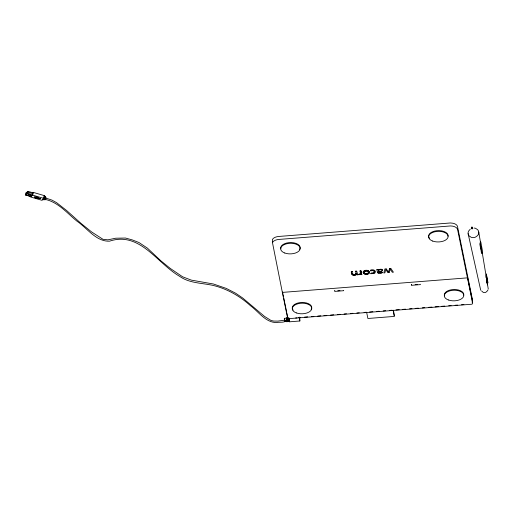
<?xml version="1.0" encoding="UTF-8"?>
<svg xmlns="http://www.w3.org/2000/svg" width="514" height="514" viewBox="0 0 514 514"><rect width="100%" height="100%" fill="white"/><g stroke="black" fill="none" stroke-linecap="round" stroke-linejoin="round"><path stroke-width="0.77" d="M487.034 280.342L486.951 282.096M486.771 280.393L486.771 279.783M487.105 279.153L487.227 278.594L487.099 279.243M287.699 317.864L287.904 321.192M487.818 282.295L487.632 283.22L487.67 282.27M44.031 196.952L43.979 197.639M44.352 197.048C44.397 197.665 43.941 199.933 43.144 199.233M45.45 197.17L45.939 197.28L45.752 198.892A1.568 0.572 -74.2 0 1 45.245 199.715A1.394 0.508 -74.2 0 1 44.802 199.689L44.731 199.143M486.469 278.858L486.546 277.965L486.649 278.607M487.163 278.948L487.111 278.524M487.176 278.794L487.099 278.434M284.621 319.618L285.09 321.378L284.281 318.372L286.703 318.082L286.953 321.867L287.005 320.852M487.021 280.599C487.253 278.511 487.638 281.691 487.368 279.622M488.274 289.08L482.171 252.207M486.45 279.025L486.456 277.817M486.36 278.929L486.572 277.965M486.893 281.935L486.983 281.415M487.837 281.961L487.606 281.473M486.649 277.091L486.964 277.2L486.797 276.821M487.735 281.723L487.638 281.171M487.368 284.203C487.214 285.328 487.702 281.897 487.67 281.576M487.349 279.899L486.951 281.852M286.973 320.948L286.902 321.263L286.741 318.121M486.655 277.014L486.764 280.509M487.439 284.133L487.818 282.443M486.848 277.187L486.919 277.669M287.448 321.539L287.075 320.145M287.975 321.494L287.673 318.005M289.665 321.404L289.6 321.803L299.835 320.993L299.739 317.125M486.456 279.063L486.45 279.282C486.861 279.481 487.105 277.052 486.707 279.777M487.285 282.237L487.182 282.661L487.458 280.258M486.411 278.382L486.52 277.823M486.848 276.699L486.713 277.085M487.259 281.383L487.356 280.734M486.983 280.67L486.944 281.158M486.764 278.781L486.642 279.629M364.837 271.09C362.415 277.99 374.102 270.582 365.165 270.942M374.468 271.906L373.884 273.088L371.166 273.332L370.947 273.833L371.159 273.107L373.543 273.005L374.43 272.208M487.079 281.987L487.388 280.4M364.24 272.279C364.548 270.126 368.352 271.103 368.384 272.067M356.08 274.026L356.106 273.544C355.437 276.359 351.088 274.482 352.347 271.45C349.321 272.195 353.137 277.226 355.675 275.054M486.662 276.423L486.18 277.753L486.379 274.142L486.514 274.829M486.244 277.759L486.617 275.131M486.16 276.423L486.379 274.142M486.225 276.429L486.398 275.202M486.7 278.048L486.835 277.29M26.041 192.975L27.923 191.33L32.883 192.782L32.568 194.922L30.66 196.509L25.7 195.057L26.015 192.917M27.608 193.47L27.923 191.33M27.711 195.249L28.071 194.883L28.861 195.114L27.711 195.249L28.533 195.493L28.861 195.114M28.533 195.493L27.724 195.172M28.925 194.241L29.754 194.485L28.578 194.53L28.938 194.163M29.42 194.69L29.767 194.401M32.658 195.127L33.069 192.332L44.615 195.712L44.204 198.507L42.02 200.325L30.474 196.946L32.658 195.127L44.204 198.507M486.308 274.861L486.443 274.148M486.976 280.882L487.221 279.989L486.944 280.503M481.971 252.136L481.875 252.657M45.817 199.541C58.448 202.503 67.148 213.143 76.779 221.033C87.02 227.882 96.041 241.792 109.553 241.169C139.763 231.049 157.136 263.329 179.553 276.275C189.428 283.42 202.188 282.899 213.593 285.533C227.278 288.939 239.871 296.109 250.273 305.567C258.394 311.445 265.526 322.586 276.403 322.548C278.768 321.873 284.313 322.843 285.334 321.089M369.489 272.414L368.911 273.448M363.173 272.266C363.578 269.657 368.609 269.509 369.457 271.983C369.817 275.241 363.032 275.324 363.167 272.047M486.809 276.211L486.662 275.755M486.52 279.655L486.585 279.314M487.49 280.625L487.555 280.978M487.285 282.661L487.15 283.272L487.15 282.616M487.645 281.331L487.15 283.272L487.06 282.739M487.638 282.443L487.356 284.075L487.362 283.028M487.291 284.069L487.362 283.741M487.433 284.865L487.67 283.445M289.581 320.954L289.273 318.359M487.105 281.576L487.375 281.074M39.726 198.59L40.574 198.7L36.16 198.34L35.832 198.057L38.646 198.269L34.303 196.933L38.062 197.974L35.807 196.952L36.115 196.695L39.835 198.5M487.041 280.014L487.413 279.552M486.97 281.878L487.285 281.543M43.819 199.631L44.705 198.269L44.615 196.682M43.182 199.201A1.394 0.508 -74.2 0 0 43.619 199.226A1.568 0.572 -74.2 0 0 44.127 198.398L45.02 198.667A1.568 0.572 -74.2 0 1 44.512 199.496A1.394 0.508 -74.2 0 1 44.075 199.471C44.146 200.389 45.99 197.761 45.02 196.804M487.227 278.594L486.842 279.231M486.597 276.416L486.289 277.232L486.629 275.934M44.699 198.571L43.709 199.554A1.394 0.508 -74.2 0 1 43.285 199.593L43.182 199.053M480.821 248.718L481.168 247.645M389.612 268.526L388.475 271.951L386.155 268.796M367.838 273.583L368.422 272.401L368.39 272.928M486.899 278.292L487.214 278.421L486.867 278.389M382.538 270.383L380.244 271.45M43.774 198.584L43.24 199.471A1.394 0.508 -74.2 0 1 42.797 199.445L42.726 199.22M352.835 273.846C353.298 275.208 356.324 274.836 356.074 273.249M43.626 198.745L43.144 199.368L42.816 199.13M369.457 272.208C368.622 269.529 364.124 270.557 363.25 271.655M486.809 280.49L487.009 280.509M471.614 227.908L471.524 228.049A0.726 0.623 -12.1 0 0 471.595 228.646L471.871 228.826A0.662 0.565 -12.1 0 0 472.539 228.73L472.758 228.473A0.726 0.623 -12.1 0 0 472.687 227.875L472.417 227.689A0.662 0.565 -12.1 0 0 472.07 227.663M44.66 196.592L44.846 196.38A1.394 0.508 -74.2 0 1 45.283 196.406L45.367 197.331A1.915 0.7 -74.2 0 1 45.046 198.61M374.976 272.973C377.225 270.261 371.731 268.777 370.343 270.39M471.807 227.92C471.158 229.662 473.959 227.702 471.749 227.792C470.471 226.668 473.58 226.873 472.025 227.805M470.278 229.141L468.55 231.165A5.77 4.928 -12.1 0 0 468.453 234.834L469.121 235.894L471.267 237.333A5.191 4.433 -12.1 0 0 475.354 237.198L477.583 235.618L478.309 234.506A5.77 4.928 -12.1 0 0 478.405 230.837L477.737 229.777L475.591 228.338A5.191 4.433 -12.1 0 0 474.249 228.062M356.144 274.817L356.51 274.527L357.371 274.932M360.616 274.033L359.337 274.675L357.365 274.707M360.32 274.521L361.779 274.675L361.021 270.769L359.993 271.077L361.027 270.994L361.779 274.675M25.931 193.714L27.769 192.178L32.973 193.707M25.7 195.057L27.583 193.412L32.793 194.941M359.916 274.007L359.235 274.219M368.499 273.705L367.394 274.052M374.565 273.23L373.44 273.577M377.385 272.041C377.404 274.99 384.98 271.919 380.63 273.011M382.268 272.587L381.863 272.182C380.913 273.384 376.518 272.041 379.48 271.546M382.275 272.805L381.87 272.407L379.075 272.793L378.33 271.655M355.078 275.009L356.453 274.303L356.877 274.553M370.337 270.165L370.446 270.884L373.042 270.57L374.346 271.476M371.288 270.441L373.402 270.435M380.052 269.901L378.6 270.3L378.272 271.257M378.336 271.88L381.896 271.251L382.538 270.113M356.69 271.334L355.656 271.193L356.684 271.109L357.667 274.36L359.922 274.232L360.385 272.786M351.319 271.758L352.347 271.45M376.878 269.747L377.642 269.689C378.522 270.602 381.234 268.257 382.461 270.094M386.162 269.021L384.928 268.893L383.81 272.947L384.877 272.863L385.725 269.664L388.044 272.613L389.162 272.523L390.261 269.297L392.336 272.279L393.416 272.189L390.801 268.43M389.618 268.745L390.807 268.655M361.772 274.457L360.667 274.251M388.038 272.388L389.156 272.304M415.164 284.647L417.368 284.473M337.775 290.789L339.979 290.616M286.658 318.346L287.095 318.307M298.268 317.594L300.606 317.408M304.506 317.099L307.629 316.855M311.535 316.553L313.874 316.367M317.71 316.065L320.781 315.821M323.897 315.577L326.795 315.352M330.502 315.063L333.695 314.806M337.692 314.497L340.088 314.305M344.084 313.99L346.481 313.803M350.471 313.489L352.867 313.302M356.864 312.987L359.26 312.801M364.053 312.422L366.45 312.236M369.643 311.985L372.843 311.735M376.833 311.42L379.229 311.227M383.226 310.919L385.622 310.726M389.618 310.411L392.015 310.225M396.005 309.91L399.205 309.659M402.398 309.409L405.591 309.158M409.587 308.843L411.984 308.657M415.177 308.406L418.377 308.156M422.373 307.841L424.77 307.648M428.76 307.34L431.959 307.083M435.152 306.832L438.346 306.582M441.545 306.331L444.738 306.081M448.735 305.766L451.131 305.579M455.121 305.265L457.518 305.078M461.514 304.763L463.911 304.577M295.646 317.993L296.97 317.89M285.174 320.1L277.862 321.102L273.692 321.064L271.064 320.498L264.524 316.425L242.627 297.966L235.592 293.192L226.263 288.412L213.394 283.998L191.285 280.111L182.624 276.802L170.205 268.385L160.773 260.726L147.46 248.172L138.947 242.518L132.4 239.954L125.493 238.04L115.708 238.213L107.908 239.832L102.986 239.306L91.64 231.975L81.385 223.718L66.672 210.56L56.591 202.657L51.953 200.113L45.617 197.999M364.368 272.716L365.017 273.416L366.643 273.885M370.941 273.609L371.738 273.679M486.662 277.881L486.617 277.766M486.405 278.023L486.848 278.055M487.047 279.423L487.394 279.494M487.073 279.879L487.458 279.963M487.349 280.034L487.356 279.693L487.182 280.143M486.649 280.541L487.086 280.605M486.867 281.723L487.253 281.685M486.874 281.839L487.214 281.807M480.391 241.972L479.838 244.227L480.667 248.776M481.2 246.437L481.637 246.495L481.098 248.834L480.654 248.692M481.22 246.521L481.65 246.579M481.489 253.325L480.834 248.802M288.046 317.838L288.264 321.391L288.296 319.907M287.731 321.205L287.564 317.858M353.362 275.099L351.917 274.489M365.396 274.11L363.906 273.551L363.205 272.471M378.529 273.03L377.488 272.336M28.161 194.369L30.397 195.018M25.745 194.947L31.701 196.689M28.803 194.183L30.339 194.639M28.675 194.286L30.204 194.748M44.724 199.464L43.671 199.143L43.786 199.58M373.717 270.57L374.443 271.797M284.332 318.288L284.512 318.789M299.835 320.993L299.431 317.318M288.046 317.646L288.258 321.166L288.29 320.158M289.6 321.803L289.196 318.127M287.737 321.436L287.487 317.877L287.602 318.224M287.294 321.468L287.204 318.025M481.56 290.892L483.288 292.421A3.187 2.718 -12.1 0 0 485.794 292.337L487.606 290.686A3.54 3.02 -12.1 0 0 487.85 289.941M43.305 199.278C44.32 199.882 44.679 197.196 44.467 196.361M382.544 270.338C381.986 267.794 378.458 270.358 377.636 269.464L376.871 269.522L377.392 272.259M285.386 321.635L285.283 321.044M44.5 196.528L44.583 197.453A1.915 0.7 -74.2 0 1 44.262 198.732L43.664 199.348A1.394 0.508 -74.2 0 0 44.108 199.374A1.568 0.572 -74.2 0 0 44.615 198.545M287.345 321.231L287.043 317.678L287.172 320.511M480.706 290.224L468.119 233.639M393.114 310.16L394.277 315.853M282.681 292.723L282.989 294.233M283.15 295.017L283.471 296.572M283.792 298.133L284.428 301.249M284.75 302.81L286.51 311.381M286.825 312.942L287.467 316.059A2.898 1.574 -1.5 0 0 287.641 316.271M411.489 284.936L411.393 284.454L411.502 285.309L420.317 284.615L420.304 284.242M393.518 310.462L394.341 316.412L367.895 318.487L366.681 312.551M359.986 270.852L360.391 273.011M355.656 271.193L356.08 273.474M351.319 271.533L351.807 273.936M272.677 242.486L272.375 239.588A7.498 4.073 -1.5 0 1 278.806 236.453L450.444 222.967L453.007 223.256A7.601 4.131 -1.5 0 1 457.499 226.501L472.584 300.394A1.966 1.067 -1.5 0 1 472.07 301.037M287.217 321.115L287.133 320.582M478.74 232.039L480.539 242.602M287.275 318.539L287.127 317.89L287.287 318.564M44.48 196.836L44.519 197.1A1.915 0.7 -74.2 0 1 44.159 198.34M287.204 318.571L287.14 318.044L287.14 320.023M287.172 318.172L287.217 318.551M374.436 271.572L374.475 272.131M44.088 196.605L44.095 197.305A1.915 0.7 -74.2 0 1 43.921 198.16M43.587 199.175L43.69 199.715A1.394 0.508 -74.2 0 0 44.133 199.74L44.667 198.854A1.915 0.7 -74.2 0 0 44.988 197.575L44.904 196.65A1.394 0.508 -74.2 0 0 44.461 196.624M287.403 319.856L287.365 319.367L287.416 320.607M287.275 319.374L287.332 320.614M287.3 319.49L287.429 320.351M287.326 319.984L287.345 320.447M343.654 290.326L343.66 290.699L334.845 291.393L334.743 290.538L334.749 290.911M293.121 310.115A9.76 5.301 -1.5 0 1 301.654 302.457A9.76 5.301 -1.5 0 1 311.131 309.441M444.411 295.852A9.76 5.301 -1.5 0 1 453.695 289.51A9.76 5.301 -1.5 0 1 463.744 295.132M282.449 291.946A4.748 0.385 85.5 0 0 282.353 292.408L287.506 317.549A2.898 1.574 -1.5 0 0 290.551 318.526L471.64 304.237A1.966 1.067 -1.5 0 0 472.662 303.376L457.576 229.482A7.601 4.131 -1.5 0 0 450.521 225.942L278.884 239.434A7.498 4.073 -1.5 0 0 272.459 242.569L282.353 292.408L467.464 277.856L467.567 277.425L472.623 301.885A1.966 1.067 -1.5 0 1 472.109 302.528M429.473 238.265A9.76 5.301 -1.5 0 1 436.739 230.709A9.76 5.301 -1.5 0 1 448.06 236.234M280.792 248.898A9.76 5.301 -1.5 0 1 291.348 242.55A9.76 5.301 -1.5 0 1 299.546 249.534M43.953 196.11A1.394 0.508 -74.2 0 1 44.39 196.136M44.435 196.258A1.394 0.508 -74.2 0 1 44.879 196.284L45.007 197.19A1.915 0.7 -74.2 0 1 44.641 198.488M480.282 243.777L481.978 253.402L482.479 251.128L480.821 242.03L480.282 243.777M30.846 195.545L31.2 195.468L30.846 195.583M487.15 279.648L487.458 279.841L487.15 279.648M432.704 241.072A9.76 5.301 -1.5 0 0 448.079 236.98A9.76 5.301 -1.5 0 0 434.324 231.898A9.76 5.301 -1.5 0 0 432.704 241.072M448.388 299.964A9.76 5.301 -1.5 0 0 463.763 295.871A9.76 5.301 -1.5 0 0 450.007 290.796A9.76 5.301 -1.5 0 0 448.388 299.964M296.347 312.917A9.76 5.301 -1.5 0 0 311.728 308.824A9.76 5.301 -1.5 0 0 297.972 303.748A9.76 5.301 -1.5 0 0 296.347 312.917M284.762 253.01A9.76 5.301 -1.5 0 0 300.144 248.917A9.76 5.301 -1.5 0 0 286.388 243.842A9.76 5.301 -1.5 0 0 284.762 253.01"/></g></svg>
